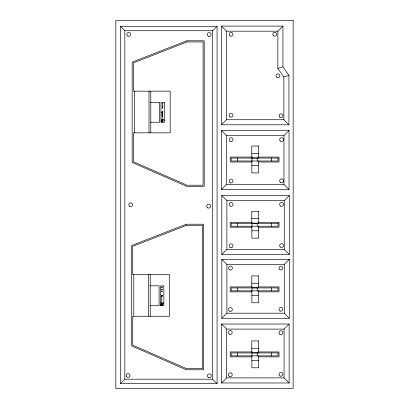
<?xml version="1.0" encoding="UTF-8"?>
<svg xmlns="http://www.w3.org/2000/svg" width="409" height="409" viewBox="0 0 409 409"><rect width="100%" height="100%" fill="white"/><g stroke="black" fill="none" stroke-linecap="round" stroke-linejoin="round"><path stroke-width="0.61" d="M162.68 112.572C162.777 110.854 161.437 113.549 162.22 111.81M161.959 116.458L162.056 111.8M162.082 112.495L162.148 111.821M161.908 112.526L162.301 111.805M162.393 111.78C162.716 113.988 162.956 110.45 162.47 112.47M162.624 112.49L162.629 111.795M162.654 116.473L162.562 111.815M162.787 112.495L162.802 111.831M161.391 296.004L161.356 295.272L161.724 295.237M161.499 295.993L161.402 295.252M161.923 295.876L161.499 295.927L161.637 295.242M161.555 295.911L161.575 295.221M161.325 295.958L161.708 295.896L161.933 295.216L162.255 295.998L161.984 295.247M161.811 295.211L161.729 299.884A3.569 0.317 90 0 1 161.662 301.413M161.903 295.242L162.148 295.973M162.209 295.927L162.056 295.262M162.271 295.973L162.22 295.262M161.616 302.087L161.586 303.596M161.821 121.202C163.191 120.287 161.555 122.444 162.076 120.88M162.511 121.202L162.255 121.534M161.933 304.633C161.591 305.743 161.054 303.907 161.248 304.72C161.811 305.646 161.944 303.943 161.918 304.552M217.077 383.627L212.649 379.199L212.649 30.731L217.077 26.304L120.415 26.304L120.415 383.627L217.077 383.627L217.077 26.304M221.407 26.104L226.479 31.176L277.864 31.176L282.931 26.104L282.931 66.815L288.933 75.45L288.933 124.796L221.407 124.796L221.407 26.104L282.931 26.104M221.407 124.796L226.479 119.725L226.479 31.176M221.514 189.469L226.591 184.393L283.964 184.393L289.04 189.469L289.04 130.527L221.514 130.527L221.514 189.469L289.04 189.469M221.514 130.527L226.591 135.604L283.964 135.604L289.04 130.527M221.806 254.485L226.883 249.408L284.26 249.408L289.337 254.485L289.337 195.543L221.806 195.543L221.806 254.485L289.337 254.485M221.806 195.543L226.883 200.62L284.26 200.62L289.337 195.543M120.415 383.627L124.842 379.199L124.842 30.731L120.415 26.304M221.821 318.274L226.898 313.197L284.275 313.197L289.352 318.274L289.352 259.332L221.821 259.332L221.821 318.274L289.352 318.274M221.821 259.332L226.898 264.408L284.275 264.408L289.352 259.332M221.601 382.972L226.678 377.896L284.056 377.896L289.132 382.972L289.132 324.03L221.601 324.03L221.601 382.972L289.132 382.972M221.601 324.03L226.678 329.107L284.056 329.107L289.132 324.03M288.933 124.796L283.866 119.725L283.866 77.04L277.864 68.405L282.931 66.815M283.866 77.04L288.933 75.45M162.143 112.449L162.501 112.444M161.708 295.896L162.036 295.891M124.842 30.731L212.649 30.731M150.538 102.368L159.674 102.368L159.674 122.24L150.538 122.24M226.479 119.725L283.866 119.725M251.786 153.385L258.539 153.385M252.384 157.076L230.195 157.076L230.195 162L251.872 162M258.089 157.076L279.01 157.076L279.01 162L258.626 162M251.872 165.579L258.626 165.579M251.786 218.6L258.539 218.6M252.384 222.291L230.195 222.291L230.195 227.21L251.872 227.21M258.089 222.291L279.01 222.291L279.01 227.21L258.626 227.21M251.872 230.794L258.626 230.794M251.786 283.238L258.539 283.238M149.955 285.799L159.096 285.799L159.096 305.671L149.955 305.671M252.384 286.929L230.195 286.929L230.195 291.847L251.872 291.847M258.089 286.929L279.01 286.929L279.01 291.847L258.626 291.847M251.872 295.426L258.626 295.426M251.786 348.258L258.539 348.258M252.384 351.95L230.195 351.95L230.195 356.868L251.872 356.868M258.089 351.95L279.01 351.95L279.01 356.868L258.626 356.868M251.872 360.447L258.626 360.447M124.842 379.199L212.649 379.199M162.163 120.865L162.501 121.12M162.163 121.55L161.831 121.289M284.26 200.62L284.26 249.408M284.275 264.408L284.275 313.197M284.056 329.107L284.056 377.896M283.964 135.604L283.964 184.393M277.864 31.176L277.864 68.405M271.545 158.068L271.545 161.008M271.545 223.283L271.545 226.223M271.545 287.921L271.545 290.855M271.545 352.941L271.545 355.876M258.626 161.008L258.626 172.925L251.872 172.925L251.872 161.008M258.626 226.223L258.626 238.14L251.872 238.14L251.872 226.223M258.626 290.855L258.626 302.772L251.872 302.772L251.872 290.855M258.626 355.876L258.626 367.793L251.872 367.793L251.872 355.876M257.21 158.068L257.21 161.008M257.21 223.283L257.21 226.223M257.21 287.921L257.21 290.855M257.21 352.941L257.21 355.876M251.99 158.068L251.99 161.008M251.99 223.283L251.99 226.223M251.99 287.921L251.99 290.855M251.99 352.941L251.99 355.876M237.66 158.068L237.66 161.008M237.66 223.283L237.66 226.223M237.66 287.921L237.66 290.855M237.66 352.941L237.66 355.876M226.883 200.62L226.883 249.408M226.898 264.408L226.898 313.197M226.678 329.107L226.678 377.896M226.591 135.604L226.591 184.393M162.163 121.202L162.245 117.981A3.569 0.317 -90 0 0 162.307 116.453M161.586 303.769L161.586 304.444M150.798 91.161L150.798 132.833M150.221 274.592L150.221 316.264M149.019 91.161L149.019 132.833M148.441 274.592L148.441 316.264M134.362 91.161L134.362 132.833M133.784 274.592L133.784 316.264M161.785 303.887A0.772 0.772 0 0 1 162.22 305.073A0.772 0.772 0 0 1 160.952 305.073A0.772 0.772 0 0 1 161.386 303.887M161.734 304.071A0.578 0.578 0 0 1 162.087 304.92A0.578 0.578 0 0 1 161.177 305.042A0.578 0.578 0 0 1 161.294 304.132M162.153 103.814C162.741 105.655 163.585 102.516 162.153 103.814M162.153 105.89C162.741 107.731 163.585 104.592 162.153 105.89M162.153 107.746C162.741 109.586 163.585 106.447 162.153 107.746M161.57 287.246C162.163 289.086 163.002 285.947 161.57 287.246M161.57 289.321C162.163 291.162 163.002 288.023 161.57 289.321M161.57 291.177C162.163 293.018 163.002 289.879 161.57 291.177M186.795 40.788L132.163 62.127L132.163 162.465L186.795 186.361L204.229 186.361L204.229 40.788L186.795 40.788M187.015 41.943L133.314 62.914L133.314 91.161L170.17 91.161L170.17 132.833L133.314 132.833L133.314 161.713L187.036 185.211L203.074 185.211L203.074 41.943L187.015 41.943M186.218 224.219L131.586 245.558L131.586 345.896L186.218 369.792L203.646 369.792L203.646 224.219L186.218 224.219M186.432 225.374L132.736 246.346L132.736 274.592L169.587 274.592L169.587 316.264L132.736 316.264L132.736 345.145L186.458 368.642L202.496 368.642L202.496 225.374L186.432 225.374M293.156 20.45L115.844 20.45L115.844 388.55L293.156 388.55L293.156 20.45M164.433 102.521L160.957 102.521L160.957 119.5L164.433 119.5L164.433 102.521M164.433 120.144L160.957 120.144L160.957 122.265L164.433 122.265L164.433 120.144M258.539 146.044L251.786 146.044L251.786 157.961L258.539 157.961L258.539 146.044M278.018 158.068L231.187 158.068L231.187 161.008L278.018 161.008L278.018 158.068M258.539 211.254L251.786 211.254L251.786 223.171L258.539 223.171L258.539 211.254M278.018 223.283L231.187 223.283L231.187 226.223L278.018 226.223L278.018 223.283M258.539 275.891L251.786 275.891L251.786 287.808L258.539 287.808L258.539 275.891M163.851 285.952L160.379 285.952L160.379 302.931L163.851 302.931L163.851 285.952M278.018 287.921L231.187 287.921L231.187 290.855L278.018 290.855L278.018 287.921M163.851 303.575L160.379 303.575L160.379 305.697L163.851 305.697L163.851 303.575M258.539 340.912L251.786 340.912L251.786 352.829L258.539 352.829L258.539 340.912M278.018 352.941L231.187 352.941L231.187 355.876L278.018 355.876L278.018 352.941M279.976 269.751A1.927 1.927 0 0 0 282.87 268.079A1.927 1.927 0 0 0 279.976 266.407A1.927 1.927 0 0 0 279.976 269.751M229.434 311.147A1.927 1.927 0 0 0 232.327 309.48A1.927 1.927 0 0 0 229.434 307.808A1.927 1.927 0 0 0 229.434 311.147M279.976 310.942A1.927 1.927 0 0 0 282.87 309.27A1.927 1.927 0 0 0 279.976 307.599A1.927 1.927 0 0 0 279.976 310.942M229.521 269.776A1.927 1.927 0 0 0 232.414 268.11A1.927 1.927 0 0 0 229.521 266.438A1.927 1.927 0 0 0 229.521 269.776M280.63 206.059A1.927 1.927 0 0 0 283.524 204.388A1.927 1.927 0 0 0 280.63 202.716A1.927 1.927 0 0 0 280.63 206.059M280.226 246.944A1.927 1.927 0 0 0 283.457 246.08A1.927 1.927 0 0 0 281.095 243.718A1.927 1.927 0 0 0 280.226 246.944M230.175 206.09A1.927 1.927 0 0 0 233.069 204.418A1.927 1.927 0 0 0 230.175 202.746A1.927 1.927 0 0 0 230.175 206.09M230.088 247.455A1.927 1.927 0 0 0 232.982 245.789A1.927 1.927 0 0 0 230.088 244.117A1.927 1.927 0 0 0 230.088 247.455M280.226 141.003A1.927 1.927 0 0 0 283.457 140.139A1.927 1.927 0 0 0 281.095 137.777A1.927 1.927 0 0 0 280.226 141.003M280.63 182.506A1.927 1.927 0 0 0 283.524 180.834A1.927 1.927 0 0 0 280.63 179.162A1.927 1.927 0 0 0 280.63 182.506M230.175 141.34A1.927 1.927 0 0 0 233.069 139.668A1.927 1.927 0 0 0 230.175 137.997A1.927 1.927 0 0 0 230.175 141.34M230.088 182.711A1.927 1.927 0 0 0 232.982 181.039A1.927 1.927 0 0 0 230.088 179.367A1.927 1.927 0 0 0 230.088 182.711M230.088 116.928A1.927 1.927 0 0 0 232.982 115.261A1.927 1.927 0 0 0 230.088 113.59A1.927 1.927 0 0 0 230.088 116.928M279.705 117.092A1.927 1.927 0 0 0 282.936 116.228A1.927 1.927 0 0 0 280.569 113.86A1.927 1.927 0 0 0 279.705 117.092M230.088 35.966A1.927 1.927 0 0 0 232.982 34.295A1.927 1.927 0 0 0 230.088 32.623A1.927 1.927 0 0 0 230.088 35.966M277 77.465A1.927 1.927 0 0 0 279.894 75.793A1.927 1.927 0 0 0 277 74.121A1.927 1.927 0 0 0 277 77.465M273.335 35.629A1.927 1.927 0 0 0 276.561 34.765A1.927 1.927 0 0 0 274.199 32.398A1.927 1.927 0 0 0 273.335 35.629M161.78 121.867A0.772 0.772 0 0 0 162.935 121.202A0.772 0.772 0 0 0 161.78 120.532A0.772 0.772 0 0 0 161.78 121.867M161.877 121.703A0.578 0.578 0 0 0 162.746 121.202A0.578 0.578 0 0 0 161.877 120.701A0.578 0.578 0 0 0 161.877 121.703M126.724 376.878A1.927 1.927 0 0 0 129.95 376.009A1.927 1.927 0 0 0 127.588 373.647A1.927 1.927 0 0 0 126.724 376.878M208.406 377.487A1.927 1.927 0 0 0 211.3 375.815A1.927 1.927 0 0 0 208.406 374.148A1.927 1.927 0 0 0 208.406 377.487M208.222 36.202A1.927 1.927 0 0 0 211.116 34.53A1.927 1.927 0 0 0 208.222 32.858A1.927 1.927 0 0 0 208.222 36.202M127.761 36.023A1.927 1.927 0 0 0 130.655 34.351A1.927 1.927 0 0 0 127.761 32.679A1.927 1.927 0 0 0 127.761 36.023M207.7 207.859A1.927 1.927 0 0 0 210.594 206.187A1.927 1.927 0 0 0 207.7 204.515A1.927 1.927 0 0 0 207.7 207.859M129.76 206.422A1.927 1.927 0 0 0 132.654 204.751A1.927 1.927 0 0 0 129.76 203.084A1.927 1.927 0 0 0 129.76 206.422M229.326 334.168A1.927 1.927 0 0 0 232.22 332.497A1.927 1.927 0 0 0 229.326 330.825A1.927 1.927 0 0 0 229.326 334.168M229.362 376.398A1.927 1.927 0 0 0 232.261 374.726A1.927 1.927 0 0 0 229.362 373.054A1.927 1.927 0 0 0 229.362 376.398M279.976 376.019A1.927 1.927 0 0 0 282.87 374.347A1.927 1.927 0 0 0 279.976 372.676A1.927 1.927 0 0 0 279.976 376.019M279.572 334.061A1.927 1.927 0 0 0 282.803 333.197A1.927 1.927 0 0 0 280.441 330.835A1.927 1.927 0 0 0 279.572 334.061"/></g></svg>
